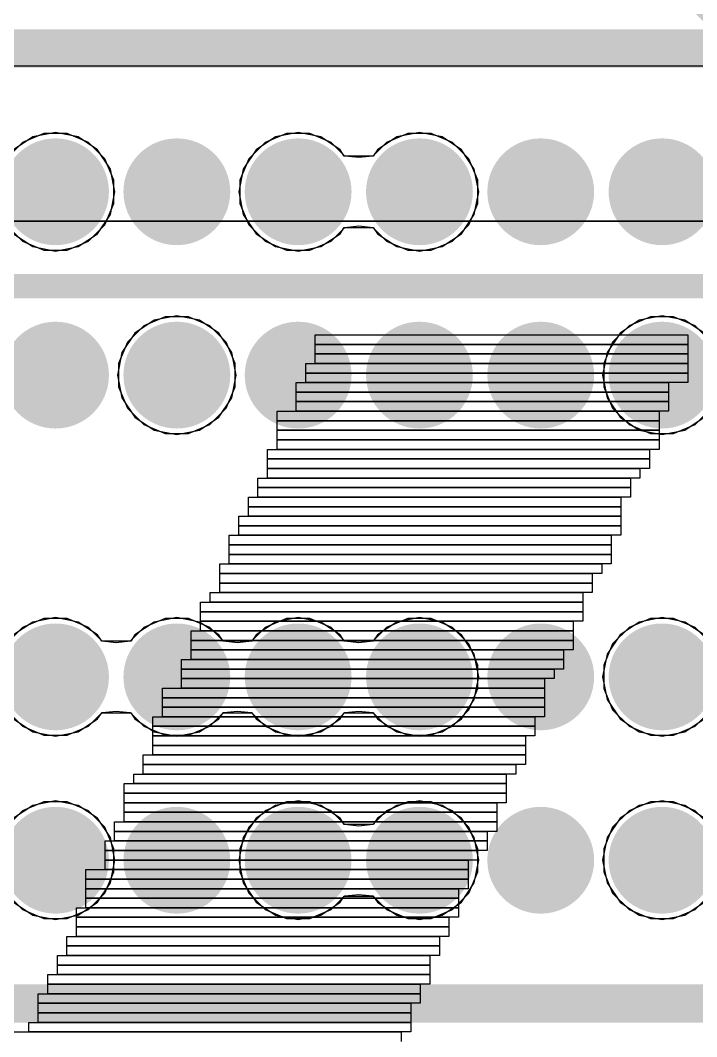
# Model space of a CAD drawing. Header units: inches. Extents: x -25 to 271, y -41 to 15.
# Drawn here: x 19.83 to 23.37, y -31.47 to -26.15 of the extents above; entities that cross this region are included whole.
import ezdxf

# ---------------------------------------------------------------- set-up
doc = ezdxf.new("R2010")
doc.units = ezdxf.units.IN
for name, color, linetype in [('Bottom Layer', 5, 'Continuous'), ('Bottom Overlay', 54, 'Continuous'), ('Top Layer', 1, 'Continuous'), ('Top Overlay', 2, 'Continuous'), ('Top Paste', 8, 'Continuous'), ('Top Solder', 216, 'Continuous')]:
    doc.layers.add(name, color=color, linetype=linetype)

# ---------------------------------------------------------------- blocks, each defined once
blk = doc.blocks.new('BL_R8812AF1_B_14')
at = {"layer": 'Bottom Overlay'}
blk.add_lwpolyline([(13.5, 8.9, 0.127, 0.127, 0), (-13.5, 8.9, 0.127, 0.127, 0)], format="xyseb", dxfattribs=at)
blk = doc.blocks.new('ADM6_30_01_5_L_4_2_A_TR_66')
at = {"layer": 'Top Layer'}
h = blk.add_hatch(color=1, dxfattribs=at)
edge = h.paths.add_edge_path()
edge.add_arc((-7.9375, 1.75), 0.178, 0, 360)
h = blk.add_hatch(color=1, dxfattribs=at)
edge = h.paths.add_edge_path()
edge.add_arc((-7.3025, 1.75), 0.178, 0, 360)
h = blk.add_hatch(color=1, dxfattribs=at)
edge = h.paths.add_edge_path()
edge.add_arc((-6.6675, 1.75), 0.178, 0, 360)
h = blk.add_hatch(color=1, dxfattribs=at)
edge = h.paths.add_edge_path()
edge.add_arc((-6.0325, 1.75), 0.178, 0, 360)
h = blk.add_hatch(color=1, dxfattribs=at)
edge = h.paths.add_edge_path()
edge.add_arc((-5.3975, 1.75), 0.178, 0, 360)
h = blk.add_hatch(color=1, dxfattribs=at)
edge = h.paths.add_edge_path()
edge.add_arc((-4.7625, 1.75), 0.178, 0, 360)
h = blk.add_hatch(color=1, dxfattribs=at)
edge = h.paths.add_edge_path()
edge.add_arc((-7.9375, 0.79), 0.178, 0, 360)
h = blk.add_hatch(color=1, dxfattribs=at)
edge = h.paths.add_edge_path()
edge.add_arc((-7.3025, 0.79), 0.178, 0, 360)
h = blk.add_hatch(color=1, dxfattribs=at)
edge = h.paths.add_edge_path()
edge.add_arc((-6.6675, 0.79), 0.178, 0, 360)
h = blk.add_hatch(color=1, dxfattribs=at)
edge = h.paths.add_edge_path()
edge.add_arc((-6.0325, 0.79), 0.178, 0, 360)
h = blk.add_hatch(color=1, dxfattribs=at)
edge = h.paths.add_edge_path()
edge.add_arc((-5.3975, 0.79), 0.178, 0, 360)
h = blk.add_hatch(color=1, dxfattribs=at)
edge = h.paths.add_edge_path()
edge.add_arc((-4.7625, 0.79), 0.178, 0, 360)
h = blk.add_hatch(color=1, dxfattribs=at)
edge = h.paths.add_edge_path()
edge.add_arc((-7.9375, -0.79), 0.178, 0, 360)
h = blk.add_hatch(color=1, dxfattribs=at)
edge = h.paths.add_edge_path()
edge.add_arc((-7.3025, -0.79), 0.178, 0, 360)
h = blk.add_hatch(color=1, dxfattribs=at)
edge = h.paths.add_edge_path()
edge.add_arc((-6.6675, -0.79), 0.178, 0, 360)
h = blk.add_hatch(color=1, dxfattribs=at)
edge = h.paths.add_edge_path()
edge.add_arc((-6.0325, -0.79), 0.178, 0, 360)
h = blk.add_hatch(color=1, dxfattribs=at)
edge = h.paths.add_edge_path()
edge.add_arc((-5.3975, -0.79), 0.178, 0, 360)
h = blk.add_hatch(color=1, dxfattribs=at)
edge = h.paths.add_edge_path()
edge.add_arc((-4.7625, -0.79), 0.178, 0, 360)
h = blk.add_hatch(color=1, dxfattribs=at)
edge = h.paths.add_edge_path()
edge.add_arc((-7.9375, -1.75), 0.178, 0, 360)
h = blk.add_hatch(color=1, dxfattribs=at)
edge = h.paths.add_edge_path()
edge.add_arc((-7.3025, -1.75), 0.178, 0, 360)
h = blk.add_hatch(color=1, dxfattribs=at)
edge = h.paths.add_edge_path()
edge.add_arc((-6.6675, -1.75), 0.178, 0, 360)
h = blk.add_hatch(color=1, dxfattribs=at)
edge = h.paths.add_edge_path()
edge.add_arc((-6.0325, -1.75), 0.178, 0, 360)
h = blk.add_hatch(color=1, dxfattribs=at)
edge = h.paths.add_edge_path()
edge.add_arc((-5.3975, -1.75), 0.178, 0, 360)
h = blk.add_hatch(color=1, dxfattribs=at)
edge = h.paths.add_edge_path()
edge.add_arc((-4.7625, -1.75), 0.178, 0, 360)
at = {"layer": 'Top Paste'}
h = blk.add_hatch(color=8, dxfattribs=at)
edge = h.paths.add_edge_path()
edge.add_arc((-7.9375, 1.75), 0.178, 0, 360)
h = blk.add_hatch(color=8, dxfattribs=at)
edge = h.paths.add_edge_path()
edge.add_arc((-7.3025, 1.75), 0.178, 0, 360)
h = blk.add_hatch(color=8, dxfattribs=at)
edge = h.paths.add_edge_path()
edge.add_arc((-6.6675, 1.75), 0.178, 0, 360)
h = blk.add_hatch(color=8, dxfattribs=at)
edge = h.paths.add_edge_path()
edge.add_arc((-6.0325, 1.75), 0.178, 0, 360)
h = blk.add_hatch(color=8, dxfattribs=at)
edge = h.paths.add_edge_path()
edge.add_arc((-5.3975, 1.75), 0.178, 0, 360)
h = blk.add_hatch(color=8, dxfattribs=at)
edge = h.paths.add_edge_path()
edge.add_arc((-4.7625, 1.75), 0.178, 0, 360)
h = blk.add_hatch(color=8, dxfattribs=at)
edge = h.paths.add_edge_path()
edge.add_arc((-7.9375, 0.79), 0.178, 0, 360)
h = blk.add_hatch(color=8, dxfattribs=at)
edge = h.paths.add_edge_path()
edge.add_arc((-7.3025, 0.79), 0.178, 0, 360)
h = blk.add_hatch(color=8, dxfattribs=at)
edge = h.paths.add_edge_path()
edge.add_arc((-6.6675, 0.79), 0.178, 0, 360)
h = blk.add_hatch(color=8, dxfattribs=at)
edge = h.paths.add_edge_path()
edge.add_arc((-6.0325, 0.79), 0.178, 0, 360)
h = blk.add_hatch(color=8, dxfattribs=at)
edge = h.paths.add_edge_path()
edge.add_arc((-5.3975, 0.79), 0.178, 0, 360)
h = blk.add_hatch(color=8, dxfattribs=at)
edge = h.paths.add_edge_path()
edge.add_arc((-4.7625, 0.79), 0.178, 0, 360)
h = blk.add_hatch(color=8, dxfattribs=at)
edge = h.paths.add_edge_path()
edge.add_arc((-7.9375, -0.79), 0.178, 0, 360)
h = blk.add_hatch(color=8, dxfattribs=at)
edge = h.paths.add_edge_path()
edge.add_arc((-7.3025, -0.79), 0.178, 0, 360)
h = blk.add_hatch(color=8, dxfattribs=at)
edge = h.paths.add_edge_path()
edge.add_arc((-6.6675, -0.79), 0.178, 0, 360)
h = blk.add_hatch(color=8, dxfattribs=at)
edge = h.paths.add_edge_path()
edge.add_arc((-6.0325, -0.79), 0.178, 0, 360)
h = blk.add_hatch(color=8, dxfattribs=at)
edge = h.paths.add_edge_path()
edge.add_arc((-5.3975, -0.79), 0.178, 0, 360)
h = blk.add_hatch(color=8, dxfattribs=at)
edge = h.paths.add_edge_path()
edge.add_arc((-4.7625, -0.79), 0.178, 0, 360)
h = blk.add_hatch(color=8, dxfattribs=at)
edge = h.paths.add_edge_path()
edge.add_arc((-7.9375, -1.75), 0.178, 0, 360)
h = blk.add_hatch(color=8, dxfattribs=at)
edge = h.paths.add_edge_path()
edge.add_arc((-7.3025, -1.75), 0.178, 0, 360)
h = blk.add_hatch(color=8, dxfattribs=at)
edge = h.paths.add_edge_path()
edge.add_arc((-6.6675, -1.75), 0.178, 0, 360)
h = blk.add_hatch(color=8, dxfattribs=at)
edge = h.paths.add_edge_path()
edge.add_arc((-6.0325, -1.75), 0.178, 0, 360)
h = blk.add_hatch(color=8, dxfattribs=at)
edge = h.paths.add_edge_path()
edge.add_arc((-5.3975, -1.75), 0.178, 0, 360)
h = blk.add_hatch(color=8, dxfattribs=at)
edge = h.paths.add_edge_path()
edge.add_arc((-4.7625, -1.75), 0.178, 0, 360)
at = {"layer": 'Top Solder'}
h = blk.add_hatch(color=216, dxfattribs=at)
edge = h.paths.add_edge_path()
edge.add_arc((-7.9375, 1.75), 0.2796, 0, 360)
h = blk.add_hatch(color=216, dxfattribs=at)
edge = h.paths.add_edge_path()
edge.add_arc((-7.3025, 1.75), 0.2796, 0, 360)
h = blk.add_hatch(color=216, dxfattribs=at)
edge = h.paths.add_edge_path()
edge.add_arc((-6.6675, 1.75), 0.2796, 0, 360)
h = blk.add_hatch(color=216, dxfattribs=at)
edge = h.paths.add_edge_path()
edge.add_arc((-6.0325, 1.75), 0.2796, 0, 360)
h = blk.add_hatch(color=216, dxfattribs=at)
edge = h.paths.add_edge_path()
edge.add_arc((-5.3975, 1.75), 0.2796, 0, 360)
h = blk.add_hatch(color=216, dxfattribs=at)
edge = h.paths.add_edge_path()
edge.add_arc((-4.7625, 1.75), 0.2796, 0, 360)
h = blk.add_hatch(color=216, dxfattribs=at)
edge = h.paths.add_edge_path()
edge.add_arc((-7.9375, 0.79), 0.2796, 0, 360)
h = blk.add_hatch(color=216, dxfattribs=at)
edge = h.paths.add_edge_path()
edge.add_arc((-7.3025, 0.79), 0.2796, 0, 360)
h = blk.add_hatch(color=216, dxfattribs=at)
edge = h.paths.add_edge_path()
edge.add_arc((-6.6675, 0.79), 0.2796, 0, 360)
h = blk.add_hatch(color=216, dxfattribs=at)
edge = h.paths.add_edge_path()
edge.add_arc((-6.0325, 0.79), 0.2796, 0, 360)
h = blk.add_hatch(color=216, dxfattribs=at)
edge = h.paths.add_edge_path()
edge.add_arc((-5.3975, 0.79), 0.2796, 0, 360)
h = blk.add_hatch(color=216, dxfattribs=at)
edge = h.paths.add_edge_path()
edge.add_arc((-4.7625, 0.79), 0.2796, 0, 360)
h = blk.add_hatch(color=216, dxfattribs=at)
edge = h.paths.add_edge_path()
edge.add_arc((-7.9375, -0.79), 0.2796, 0, 360)
h = blk.add_hatch(color=216, dxfattribs=at)
edge = h.paths.add_edge_path()
edge.add_arc((-7.3025, -0.79), 0.2796, 0, 360)
h = blk.add_hatch(color=216, dxfattribs=at)
edge = h.paths.add_edge_path()
edge.add_arc((-6.6675, -0.79), 0.2796, 0, 360)
h = blk.add_hatch(color=216, dxfattribs=at)
edge = h.paths.add_edge_path()
edge.add_arc((-6.0325, -0.79), 0.2796, 0, 360)
h = blk.add_hatch(color=216, dxfattribs=at)
edge = h.paths.add_edge_path()
edge.add_arc((-5.3975, -0.79), 0.2796, 0, 360)
h = blk.add_hatch(color=216, dxfattribs=at)
edge = h.paths.add_edge_path()
edge.add_arc((-4.7625, -0.79), 0.2796, 0, 360)
h = blk.add_hatch(color=216, dxfattribs=at)
edge = h.paths.add_edge_path()
edge.add_arc((-7.9375, -1.75), 0.2796, 0, 360)
h = blk.add_hatch(color=216, dxfattribs=at)
edge = h.paths.add_edge_path()
edge.add_arc((-7.3025, -1.75), 0.2796, 0, 360)
h = blk.add_hatch(color=216, dxfattribs=at)
edge = h.paths.add_edge_path()
edge.add_arc((-6.6675, -1.75), 0.2796, 0, 360)
h = blk.add_hatch(color=216, dxfattribs=at)
edge = h.paths.add_edge_path()
edge.add_arc((-6.0325, -1.75), 0.2796, 0, 360)
h = blk.add_hatch(color=216, dxfattribs=at)
edge = h.paths.add_edge_path()
edge.add_arc((-5.3975, -1.75), 0.2796, 0, 360)
h = blk.add_hatch(color=216, dxfattribs=at)
edge = h.paths.add_edge_path()
edge.add_arc((-4.7625, -1.75), 0.2796, 0, 360)
at = {"layer": 'Top Overlay'}
for points in [[(11.178, 2.5, 0.2, 0.2, 0), (-11.178, 2.5, 0.2, 0.2, 0)], [(11.885, -2.5, 0.2, 0.2, 0), (-11.885, -2.5, 0.2, 0.2, 0)]]:
    blk.add_lwpolyline(points, format="xyseb", dxfattribs=at)

msp = doc.modelspace()

# ---------------------------------------------------------------- linework, layer by layer
at = {"layer": 'Bottom Layer'}
for p, q in [((24.9682, -27.2034), (6.985, -27.2034)), ((19.5598, -27.2034), (24.2618, -27.2034))]:
    msp.add_line(p, q, dxfattribs=at)
msp.add_lwpolyline([(15.8747, -18.4501, 0.254, 0.254, 0), (26.1266, -28.702, 0.254, 0.254, 0)], format="xyseb", dxfattribs=at)
at = {"layer": 'Bottom Overlay'}
for p, q in [((21.3724, -27.8488), (21.3724, -27.7988)), ((21.3724, -27.7988), (23.3224, -27.7988)), ((23.3224, -27.7988), (23.3224, -27.8488)), ((23.3224, -27.8488), (21.3724, -27.8488)), ((21.3724, -27.8989), (21.3724, -27.8488)), ((21.3724, -27.8488), (23.3224, -27.8488)), ((23.3224, -27.8488), (23.3224, -27.8989)), ((23.3224, -27.8989), (21.3724, -27.8989)), ((21.3724, -27.9489), (21.3724, -27.8989)), ((21.3724, -27.8989), (23.3224, -27.8989)), ((23.3224, -27.8989), (23.3224, -27.9489)), ((21.3224, -27.9989), (21.3224, -27.9489)), ((21.3224, -27.9489), (23.3224, -27.9489)), ((23.3224, -27.9489), (21.3724, -27.9489)), ((23.3224, -27.9489), (23.3224, -27.9989)), ((23.3224, -27.9989), (21.3224, -27.9989)), ((21.3224, -28.049), (21.3224, -27.9989)), ((21.3224, -27.9989), (23.3224, -27.9989)), ((23.3224, -27.9989), (23.3224, -28.049)), ((21.2724, -28.0987), (21.2724, -28.049)), ((21.2724, -28.049), (23.2223, -28.049)), ((23.3224, -28.049), (21.3224, -28.049)), ((23.2223, -28.049), (23.2223, -28.0987)), ((21.2724, -28.1488), (21.2724, -28.0987)), ((21.2724, -28.0987), (23.2223, -28.0987)), ((23.2223, -28.0987), (21.2724, -28.0987)), ((21.2724, -28.1988), (21.2724, -28.1488)), ((21.2724, -28.1488), (23.2223, -28.1488)), ((23.2223, -28.1488), (21.2724, -28.1488)), ((23.2223, -28.0987), (23.2223, -28.1488)), ((23.2223, -28.1488), (23.2223, -28.1988)), ((21.1723, -28.2489), (21.1723, -28.1988)), ((21.1723, -28.1988), (23.1723, -28.1988)), ((23.2223, -28.1988), (21.2724, -28.1988)), ((23.1723, -28.1988), (23.1723, -28.2489)), ((23.1723, -28.2489), (21.1723, -28.2489)), ((21.1723, -28.2989), (21.1723, -28.2489)), ((21.1723, -28.2489), (23.1723, -28.2489)), ((23.1723, -28.2489), (23.1723, -28.2989)), ((23.1723, -28.2989), (21.1723, -28.2989)), ((21.1723, -28.3489), (21.1723, -28.2989)), ((21.1723, -28.2989), (23.1723, -28.2989)), ((23.1723, -28.2989), (23.1723, -28.3489)), ((23.1723, -28.3489), (21.1723, -28.3489)), ((21.1723, -28.399), (21.1723, -28.3489)), ((21.1723, -28.3489), (23.1723, -28.3489)), ((23.1723, -28.3489), (23.1723, -28.399)), ((21.1223, -28.4488), (21.1223, -28.399)), ((21.1223, -28.399), (23.1223, -28.399)), ((23.1723, -28.399), (21.1723, -28.399)), ((23.1223, -28.399), (23.1223, -28.4488)), ((23.1223, -28.4488), (21.1223, -28.4488)), ((21.1223, -28.4988), (21.1223, -28.4488)), ((21.1223, -28.4488), (23.1223, -28.4488)), ((23.1223, -28.4488), (23.1223, -28.4988)), ((23.1223, -28.4988), (21.1223, -28.4988)), ((21.1223, -28.5488), (21.1223, -28.4988)), ((21.1223, -28.4988), (23.0725, -28.4988)), ((23.0725, -28.4988), (23.0725, -28.5488)), ((21.0725, -28.5989), (21.0725, -28.5488)), ((21.0725, -28.5488), (23.0224, -28.5488)), ((23.0725, -28.5488), (21.1223, -28.5488)), ((23.0224, -28.5488), (23.0224, -28.5989)), ((23.0224, -28.5989), (21.0725, -28.5989)), ((21.0725, -28.6489), (21.0725, -28.5989)), ((21.0725, -28.5989), (23.0224, -28.5989)), ((23.0224, -28.5989), (23.0224, -28.6489)), ((21.0224, -28.699), (21.0224, -28.6489)), ((21.0224, -28.6489), (22.9724, -28.6489)), ((23.0224, -28.6489), (21.0725, -28.6489)), ((22.9724, -28.6489), (22.9724, -28.699)), ((21.0224, -28.749), (21.0224, -28.699)), ((21.0224, -28.699), (22.9724, -28.699)), ((22.9724, -28.699), (21.0224, -28.699)), ((22.9724, -28.699), (22.9724, -28.749)), ((20.9724, -28.7988), (20.9724, -28.749)), ((20.9724, -28.749), (22.9724, -28.749)), ((22.9724, -28.749), (21.0224, -28.749)), ((22.9724, -28.749), (22.9724, -28.7988)), ((22.9724, -28.7988), (20.9724, -28.7988)), ((20.9724, -28.8488), (20.9724, -28.7988)), ((20.9724, -28.7988), (22.9724, -28.7988)), ((22.9724, -28.7988), (22.9724, -28.8488)), ((20.9224, -28.8988), (20.9224, -28.8488)), ((20.9224, -28.8488), (22.9224, -28.8488)), ((22.9724, -28.8488), (20.9724, -28.8488)), ((22.9224, -28.8488), (22.9224, -28.8988)), ((20.9224, -28.9489), (20.9224, -28.8988)), ((20.9224, -28.8988), (22.9224, -28.8988)), ((22.9224, -28.8988), (20.9224, -28.8988)), ((22.9224, -28.9489), (20.9224, -28.9489)), ((20.9224, -28.9989), (20.9224, -28.9489)), ((20.9224, -28.9489), (22.9224, -28.9489)), ((22.9224, -28.8988), (22.9224, -28.9489)), ((22.9224, -28.9489), (22.9224, -28.9989)), ((20.8723, -29.049), (20.8723, -28.9989)), ((20.8723, -28.9989), (22.8723, -28.9989)), ((22.9224, -28.9989), (20.9224, -28.9989)), ((22.8723, -28.9989), (22.8723, -29.049)), ((22.8723, -29.049), (20.8723, -29.049)), ((20.8723, -29.099), (20.8723, -29.049)), ((20.8723, -29.049), (22.8223, -29.049)), ((22.8223, -29.049), (22.8223, -29.099)), ((22.8223, -29.099), (20.8723, -29.099)), ((20.8723, -29.1488), (20.8723, -29.099)), ((20.8723, -29.099), (22.8223, -29.099)), ((22.8223, -29.099), (22.8223, -29.1488)), ((20.8223, -29.1988), (20.8223, -29.1488)), ((20.8223, -29.1488), (22.7725, -29.1488)), ((22.8223, -29.1488), (20.8723, -29.1488)), ((22.7725, -29.1488), (22.7725, -29.1988)), ((20.7725, -29.2489), (20.7725, -29.1988)), ((20.7725, -29.1988), (22.7725, -29.1988)), ((22.7725, -29.1988), (20.8223, -29.1988)), ((22.7725, -29.1988), (22.7725, -29.2489)), ((20.7725, -29.2989), (20.7725, -29.2489)), ((20.7725, -29.2489), (22.7725, -29.2489)), ((22.7725, -29.2489), (20.7725, -29.2489)), ((22.7725, -29.2489), (22.7725, -29.2989)), ((22.7725, -29.2989), (20.7725, -29.2989)), ((20.7725, -29.3489), (20.7725, -29.2989)), ((20.7725, -29.2989), (22.7225, -29.2989)), ((22.7225, -29.2989), (22.7225, -29.3489)), ((20.7225, -29.399), (20.7225, -29.3489)), ((20.7225, -29.3489), (22.7225, -29.3489)), ((22.7225, -29.3489), (20.7725, -29.3489)), ((22.7225, -29.3489), (22.7225, -29.399)), ((22.7225, -29.399), (20.7225, -29.399)), ((20.7225, -29.4488), (20.7225, -29.399)), ((20.7225, -29.399), (22.7225, -29.399)), ((22.7225, -29.399), (22.7225, -29.4488)), ((22.7225, -29.4488), (20.7225, -29.4488)), ((20.7225, -29.4988), (20.7225, -29.4488)), ((20.7225, -29.4488), (22.6724, -29.4488)), ((22.6724, -29.4488), (22.6724, -29.4988)), ((20.6724, -29.5488), (20.6724, -29.4988)), ((20.6724, -29.4988), (22.6724, -29.4988)), ((22.6724, -29.4988), (20.7225, -29.4988)), ((22.6724, -29.4988), (22.6724, -29.5488)), ((22.6724, -29.5488), (20.6724, -29.5488)), ((20.6724, -29.5989), (20.6724, -29.5488)), ((20.6724, -29.5488), (22.6224, -29.5488)), ((22.6224, -29.5488), (22.6224, -29.5989)), ((20.6724, -29.6489), (20.6724, -29.5989)), ((20.6724, -29.5989), (22.5723, -29.5989)), ((22.6224, -29.5989), (20.6724, -29.5989)), ((22.5723, -29.5989), (22.5723, -29.6489)), ((20.5723, -29.6989), (20.5723, -29.6489)), ((20.5723, -29.6489), (22.5723, -29.6489)), ((22.5723, -29.6489), (20.6724, -29.6489)), ((22.5723, -29.6489), (22.5723, -29.6989)), ((22.5723, -29.6989), (20.5723, -29.6989)), ((20.5723, -29.749), (20.5723, -29.6989)), ((20.5723, -29.6989), (22.5723, -29.6989)), ((22.5723, -29.6989), (22.5723, -29.749)), ((20.5223, -29.8488), (20.5223, -29.7988)), ((20.5223, -29.7988), (22.5223, -29.7988)), ((20.5723, -29.7988), (20.5723, -29.749)), ((20.5723, -29.749), (22.5723, -29.749)), ((22.5723, -29.749), (20.5723, -29.749)), ((22.5723, -29.7988), (20.5723, -29.7988)), ((22.5223, -29.7988), (22.5223, -29.8488)), ((22.5723, -29.749), (22.5723, -29.7988)), ((20.5223, -29.8988), (20.5223, -29.8488)), ((20.5223, -29.8488), (22.5223, -29.8488)), ((22.5223, -29.8488), (20.5223, -29.8488)), ((22.5223, -29.8488), (22.5223, -29.8988)), ((22.5223, -29.8988), (20.5223, -29.8988)), ((20.5223, -29.9489), (20.5223, -29.8988)), ((20.5223, -29.8988), (22.4723, -29.8988)), ((22.4723, -29.8988), (22.4723, -29.9489)), ((22.4723, -29.9489), (20.5223, -29.9489)), ((20.5223, -29.9989), (20.5223, -29.9489)), ((20.5223, -29.9489), (22.4723, -29.9489)), ((22.4723, -29.9489), (22.4723, -29.9989)), ((20.4723, -30.049), (20.4723, -29.9989)), ((20.4723, -29.9989), (22.4723, -29.9989)), ((22.4723, -29.9989), (20.5223, -29.9989)), ((22.4723, -29.9989), (22.4723, -30.049)), ((22.4723, -30.049), (20.4723, -30.049)), ((20.4723, -30.099), (20.4723, -30.049)), ((20.4723, -30.049), (22.4225, -30.049)), ((22.4225, -30.049), (22.4225, -30.099)), ((20.4225, -30.1488), (20.4225, -30.099)), ((20.4225, -30.099), (22.3724, -30.099)), ((22.4225, -30.099), (20.4723, -30.099)), ((22.3724, -30.099), (22.3724, -30.1488)), ((20.3725, -30.1988), (20.3725, -30.1488)), ((20.3725, -30.1488), (22.3724, -30.1488)), ((22.3724, -30.1488), (20.4225, -30.1488)), ((22.3724, -30.1488), (22.3724, -30.1988)), ((20.3725, -30.2489), (20.3725, -30.1988)), ((20.3725, -30.1988), (22.3724, -30.1988)), ((22.3724, -30.1988), (20.3725, -30.1988)), ((22.3724, -30.1988), (22.3724, -30.2489)), ((22.3724, -30.2489), (20.3725, -30.2489)), ((20.3725, -30.2989), (20.3725, -30.2489)), ((20.3725, -30.2489), (22.3224, -30.2489)), ((22.3224, -30.2489), (22.3224, -30.2989)), ((22.3224, -30.2989), (20.3725, -30.2989)), ((20.3725, -30.3489), (20.3725, -30.2989)), ((20.3725, -30.2989), (22.3224, -30.2989)), ((22.3224, -30.2989), (22.3224, -30.3489)), ((20.3224, -30.399), (20.3224, -30.3489)), ((20.3224, -30.3489), (22.3224, -30.3489)), ((22.3224, -30.3489), (20.3725, -30.3489)), ((22.3224, -30.3489), (22.3224, -30.399)), ((22.3224, -30.399), (20.3224, -30.399)), ((20.3224, -30.4488), (20.3224, -30.399)), ((20.3224, -30.399), (22.2724, -30.399)), ((22.2724, -30.399), (22.2724, -30.4488)), ((20.2724, -30.4988), (20.2724, -30.4488)), ((20.2724, -30.4488), (22.2724, -30.4488)), ((22.2724, -30.4488), (20.3224, -30.4488)), ((22.2724, -30.4488), (22.2724, -30.4988)), ((22.2724, -30.4988), (20.2724, -30.4988)), ((20.2724, -30.5488), (20.2724, -30.4988)), ((20.2724, -30.4988), (22.2223, -30.4988)), ((22.2223, -30.4988), (22.2223, -30.5488)), ((20.2724, -30.5989), (20.2724, -30.5488)), ((20.2724, -30.5488), (22.1723, -30.5488)), ((22.2223, -30.5488), (20.2724, -30.5488)), ((22.1723, -30.5488), (22.1723, -30.5989)), ((20.1723, -30.6489), (20.1723, -30.5989)), ((20.1723, -30.5989), (22.1723, -30.5989)), ((20.1723, -30.6989), (20.1723, -30.6489)), ((20.1723, -30.6489), (22.1723, -30.6489)), ((22.1723, -30.6489), (20.1723, -30.6489)), ((22.1723, -30.5989), (20.2724, -30.5989)), ((22.1723, -30.5989), (22.1723, -30.6489)), ((22.1723, -30.6489), (22.1723, -30.6989)), ((22.1723, -30.6989), (20.1723, -30.6989)), ((20.1723, -30.749), (20.1723, -30.6989)), ((20.1723, -30.6989), (22.1223, -30.6989)), ((22.1223, -30.6989), (22.1223, -30.749)), ((22.1223, -30.749), (20.1723, -30.749)), ((20.1723, -30.7988), (20.1723, -30.749)), ((20.1723, -30.749), (22.1223, -30.749)), ((22.1223, -30.749), (22.1223, -30.7988)), ((20.1223, -30.8488), (20.1223, -30.7988)), ((20.1223, -30.7988), (22.1223, -30.7988)), ((22.1223, -30.7988), (20.1723, -30.7988)), ((22.1223, -30.7988), (22.1223, -30.8488)), ((20.1223, -30.8988), (20.1223, -30.8488)), ((20.1223, -30.8488), (22.0725, -30.8488)), ((22.1223, -30.8488), (20.1223, -30.8488)), ((22.0725, -30.8488), (22.0725, -30.8988)), ((20.1223, -30.9489), (20.1223, -30.8988)), ((20.1223, -30.8988), (22.0725, -30.8988)), ((22.0725, -30.8988), (20.1223, -30.8988)), ((22.0725, -30.8988), (22.0725, -30.9489)), ((20.0725, -30.9989), (20.0725, -30.9489)), ((20.0725, -30.9489), (22.0224, -30.9489)), ((22.0725, -30.9489), (20.1223, -30.9489)), ((22.0224, -30.9489), (22.0224, -30.9989)), ((22.0224, -30.9989), (20.0725, -30.9989)), ((20.0725, -31.049), (20.0725, -30.9989)), ((20.0725, -30.9989), (22.0224, -30.9989)), ((22.0224, -30.9989), (22.0224, -31.049)), ((20.0224, -31.099), (20.0224, -31.049)), ((20.0224, -31.049), (21.9724, -31.049)), ((22.0224, -31.049), (20.0725, -31.049)), ((21.9724, -31.049), (21.9724, -31.099)), ((21.9724, -31.099), (20.0224, -31.099)), ((20.0224, -31.1488), (20.0224, -31.099)), ((20.0224, -31.099), (21.9724, -31.099)), ((21.9724, -31.099), (21.9724, -31.1488)), ((19.9724, -31.1988), (19.9724, -31.1488)), ((19.9724, -31.1488), (21.9724, -31.1488)), ((21.9724, -31.1488), (20.0224, -31.1488)), ((21.9724, -31.1488), (21.9724, -31.1988)), ((19.9724, -31.2489), (19.9724, -31.1988)), ((19.9724, -31.1988), (21.9224, -31.1988)), ((21.9724, -31.1988), (19.9724, -31.1988)), ((21.9224, -31.1988), (21.9224, -31.2489)), ((19.9224, -31.2989), (19.9224, -31.2489)), ((19.9224, -31.2489), (21.9224, -31.2489)), ((21.9224, -31.2489), (19.9724, -31.2489)), ((21.9224, -31.2489), (21.9224, -31.2989)), ((19.9224, -31.3489), (19.9224, -31.2989)), ((19.9224, -31.2989), (21.8723, -31.2989)), ((21.9224, -31.2989), (19.9224, -31.2989)), ((21.8723, -31.2989), (21.8723, -31.3489)), ((21.8723, -31.3489), (19.9224, -31.3489)), ((19.9224, -31.399), (19.9224, -31.3489)), ((19.9224, -31.3489), (21.8723, -31.3489)), ((21.8723, -31.3489), (21.8723, -31.399)), ((17.9724, -31.4488), (21.8223, -31.4488)), ((19.8723, -31.4488), (19.8723, -31.399)), ((19.8723, -31.399), (21.8723, -31.399)), ((21.8723, -31.4488), (19.8723, -31.4488)), ((21.8723, -31.399), (19.9224, -31.399)), ((21.8223, -31.4488), (21.8223, -31.4988)), ((21.8723, -31.399), (21.8723, -31.4488))]:
    msp.add_line(p, q, dxfattribs=at)
at = {"layer": 'Top Layer'}
for p, q in [((6.9342, -26.3906), (26.868, -26.3906)), ((19.8939, -26.7627), (19.793, -26.8302)), ((19.9522, -26.745), (19.8401, -26.7915)), ((20.0129, -26.7391), (19.8939, -26.7627)), ((20.0736, -26.745), (19.9522, -26.745)), ((20.1319, -26.7627), (20.0129, -26.7391)), ((20.1857, -26.7915), (20.0736, -26.745)), ((20.2328, -26.8302), (20.1319, -26.7627)), ((21.1639, -26.7627), (21.063, -26.8302)), ((21.2222, -26.745), (21.1101, -26.7915)), ((21.2829, -26.7391), (21.1639, -26.7627)), ((21.3436, -26.745), (21.2222, -26.745)), ((21.4019, -26.7627), (21.2829, -26.7391)), ((21.4557, -26.7915), (21.3436, -26.745)), ((21.5028, -26.8302), (21.4019, -26.7627)), ((21.7989, -26.7627), (21.698, -26.8302)), ((21.8572, -26.745), (21.7451, -26.7915)), ((21.9179, -26.7391), (21.7989, -26.7627)), ((21.9786, -26.745), (21.8572, -26.745)), ((22.0369, -26.7627), (21.9179, -26.7391)), ((22.0907, -26.7915), (21.9786, -26.745)), ((22.1378, -26.8302), (22.0369, -26.7627)), ((19.8401, -26.7915), (19.7682, -26.8634)), ((20.2715, -26.8773), (20.1857, -26.7915)), ((21.1101, -26.7915), (21.0243, -26.8773)), ((21.5276, -26.8634), (21.4557, -26.7915)), ((21.7451, -26.7915), (21.6732, -26.8634)), ((22.1765, -26.8773), (22.0907, -26.7915)), ((20.3002, -26.931), (20.2328, -26.8302)), ((21.063, -26.8302), (20.9956, -26.931)), ((21.5246, -26.8627), (21.5028, -26.8302)), ((21.6763, -26.8627), (21.5246, -26.8627)), ((21.6004, -26.8711), (21.5276, -26.8634)), ((21.6732, -26.8634), (21.6004, -26.8711)), ((21.698, -26.8302), (21.6763, -26.8627)), ((22.2052, -26.931), (22.1378, -26.8302)), ((20.3179, -26.9894), (20.2715, -26.8773)), ((21.0243, -26.8773), (20.9779, -26.9894)), ((22.2229, -26.9894), (22.1765, -26.8773)), ((20.3239, -27.05), (20.3002, -26.931)), ((20.9956, -26.931), (20.9719, -27.05)), ((22.2289, -27.05), (22.2052, -26.931)), ((20.3179, -27.1107), (20.3179, -26.9894)), ((20.9779, -26.9894), (20.9779, -27.1107)), ((22.2229, -27.1107), (22.2229, -26.9894)), ((20.3002, -27.169), (20.3239, -27.05)), ((20.9719, -27.05), (20.9956, -27.169)), ((22.2052, -27.169), (22.2289, -27.05)), ((20.2715, -27.2228), (20.3179, -27.1107)), ((20.9779, -27.1107), (21.0243, -27.2228)), ((22.1765, -27.2228), (22.2229, -27.1107)), ((20.2328, -27.2699), (20.3002, -27.169)), ((20.9956, -27.169), (21.063, -27.2699)), ((22.1378, -27.2699), (22.2052, -27.169)), ((19.7682, -27.2367), (19.8401, -27.3086)), ((20.1857, -27.3086), (20.2715, -27.2228)), ((21.0243, -27.2228), (21.1101, -27.3086)), ((21.4557, -27.3086), (21.5276, -27.2367)), ((21.5028, -27.2699), (21.5246, -27.2374)), ((21.5246, -27.2374), (21.6763, -27.2374)), ((21.5276, -27.2367), (21.6004, -27.229)), ((21.6004, -27.229), (21.6732, -27.2367)), ((21.6732, -27.2367), (21.7451, -27.3086)), ((21.6763, -27.2374), (21.698, -27.2699)), ((22.0907, -27.3086), (22.1765, -27.2228)), ((19.793, -27.2699), (19.8939, -27.3373)), ((20.1319, -27.3373), (20.2328, -27.2699)), ((21.063, -27.2699), (21.1639, -27.3373)), ((21.4019, -27.3373), (21.5028, -27.2699)), ((21.698, -27.2699), (21.7989, -27.3373)), ((22.0369, -27.3373), (22.1378, -27.2699)), ((19.8401, -27.3086), (19.9522, -27.355)), ((19.8939, -27.3373), (20.0129, -27.361)), ((20.0129, -27.361), (20.1319, -27.3373)), ((20.0736, -27.355), (20.1857, -27.3086)), ((21.1101, -27.3086), (21.2222, -27.355)), ((21.1639, -27.3373), (21.2829, -27.361)), ((21.2829, -27.361), (21.4019, -27.3373)), ((21.3436, -27.355), (21.4557, -27.3086)), ((21.7451, -27.3086), (21.8572, -27.355)), ((21.7989, -27.3373), (21.9179, -27.361)), ((21.9179, -27.361), (22.0369, -27.3373)), ((21.9786, -27.355), (22.0907, -27.3086)), ((19.9522, -27.355), (20.0736, -27.355)), ((21.2222, -27.355), (21.3436, -27.355)), ((21.8572, -27.355), (21.9786, -27.355)), ((20.5289, -27.7227), (20.428, -27.7902)), ((20.5872, -27.705), (20.4751, -27.7515)), ((20.6479, -27.6991), (20.5289, -27.7227)), ((20.7086, -27.705), (20.5872, -27.705)), ((20.7669, -27.7227), (20.6479, -27.6991)), ((20.8207, -27.7515), (20.7086, -27.705)), ((20.8678, -27.7902), (20.7669, -27.7227)), ((23.0689, -27.7227), (22.968, -27.7902)), ((23.1272, -27.705), (23.0151, -27.7515)), ((23.1879, -27.6991), (23.0689, -27.7227)), ((23.2486, -27.705), (23.1272, -27.705)), ((23.3069, -27.7227), (23.1879, -27.6991)), ((23.3607, -27.7515), (23.2486, -27.705)), ((23.4078, -27.7902), (23.3069, -27.7227)), ((20.4751, -27.7515), (20.3893, -27.8373)), ((20.9065, -27.8373), (20.8207, -27.7515)), ((23.0151, -27.7515), (22.9293, -27.8373)), ((23.4326, -27.8234), (23.3607, -27.7515)), ((20.428, -27.7902), (20.3606, -27.891)), ((20.9352, -27.891), (20.8678, -27.7902)), ((22.968, -27.7902), (22.9006, -27.891)), ((20.3893, -27.8373), (20.3429, -27.9494)), ((20.9529, -27.9494), (20.9065, -27.8373)), ((22.9293, -27.8373), (22.8829, -27.9494)), ((20.3606, -27.891), (20.3369, -28.01)), ((20.9589, -28.01), (20.9352, -27.891)), ((22.9006, -27.891), (22.8769, -28.01)), ((20.3429, -27.9494), (20.3429, -28.0707)), ((20.9529, -28.0707), (20.9529, -27.9494)), ((22.8829, -27.9494), (22.8829, -28.0707)), ((20.3369, -28.01), (20.3606, -28.129)), ((20.9352, -28.129), (20.9589, -28.01)), ((22.8769, -28.01), (22.9006, -28.129)), ((20.3429, -28.0707), (20.3893, -28.1828)), ((20.9065, -28.1828), (20.9529, -28.0707)), ((22.8829, -28.0707), (22.9293, -28.1828)), ((20.3606, -28.129), (20.428, -28.2299)), ((20.8678, -28.2299), (20.9352, -28.129)), ((22.9006, -28.129), (22.968, -28.2299)), ((20.3893, -28.1828), (20.4751, -28.2686)), ((20.8207, -28.2686), (20.9065, -28.1828)), ((22.9293, -28.1828), (23.0151, -28.2686)), ((23.3607, -28.2686), (23.4326, -28.1967)), ((20.428, -28.2299), (20.5289, -28.2973)), ((20.7669, -28.2973), (20.8678, -28.2299)), ((22.968, -28.2299), (23.0689, -28.2973)), ((23.3069, -28.2973), (23.4078, -28.2299)), ((20.4751, -28.2686), (20.5872, -28.315)), ((20.5289, -28.2973), (20.6479, -28.321)), ((20.6479, -28.321), (20.7669, -28.2973)), ((20.7086, -28.315), (20.8207, -28.2686)), ((23.0151, -28.2686), (23.1272, -28.315)), ((23.0689, -28.2973), (23.1879, -28.321)), ((23.1879, -28.321), (23.3069, -28.2973)), ((23.2486, -28.315), (23.3607, -28.2686)), ((20.5872, -28.315), (20.7086, -28.315)), ((23.1272, -28.315), (23.2486, -28.315)), ((19.8939, -29.3027), (19.793, -29.3702)), ((19.9522, -29.285), (19.8401, -29.3315)), ((20.0129, -29.2791), (19.8939, -29.3027)), ((20.0736, -29.285), (19.9522, -29.285)), ((20.1319, -29.3027), (20.0129, -29.2791)), ((20.1857, -29.3315), (20.0736, -29.285)), ((20.2328, -29.3702), (20.1319, -29.3027)), ((20.5289, -29.3027), (20.428, -29.3702)), ((20.5872, -29.285), (20.4751, -29.3315)), ((20.6479, -29.2791), (20.5289, -29.3027)), ((20.7086, -29.285), (20.5872, -29.285)), ((20.7669, -29.3027), (20.6479, -29.2791)), ((20.8207, -29.3315), (20.7086, -29.285)), ((20.8678, -29.3702), (20.7669, -29.3027)), ((21.1639, -29.3027), (21.063, -29.3702)), ((21.2222, -29.285), (21.1101, -29.3315)), ((21.2829, -29.2791), (21.1639, -29.3027)), ((21.3436, -29.285), (21.2222, -29.285)), ((21.4019, -29.3027), (21.2829, -29.2791)), ((21.4557, -29.3315), (21.3436, -29.285)), ((21.5028, -29.3702), (21.4019, -29.3027)), ((21.7989, -29.3027), (21.698, -29.3702)), ((21.8572, -29.285), (21.7451, -29.3315)), ((21.9179, -29.2791), (21.7989, -29.3027)), ((21.9786, -29.285), (21.8572, -29.285)), ((22.0369, -29.3027), (21.9179, -29.2791)), ((22.0907, -29.3315), (21.9786, -29.285)), ((22.1378, -29.3702), (22.0369, -29.3027)), ((23.0689, -29.3027), (22.968, -29.3702)), ((23.1272, -29.285), (23.0151, -29.3315)), ((23.1879, -29.2791), (23.0689, -29.3027)), ((23.2486, -29.285), (23.1272, -29.285)), ((23.3069, -29.3027), (23.1879, -29.2791)), ((23.3607, -29.3315), (23.2486, -29.285)), ((23.4078, -29.3702), (23.3069, -29.3027)), ((19.8401, -29.3315), (19.7543, -29.4173)), ((20.2576, -29.4034), (20.1857, -29.3315)), ((20.2546, -29.4027), (20.2328, -29.3702)), ((20.4751, -29.3315), (20.4032, -29.4034)), ((20.428, -29.3702), (20.4063, -29.4027)), ((20.8926, -29.4034), (20.8207, -29.3315)), ((20.8896, -29.4027), (20.8678, -29.3702)), ((21.1101, -29.3315), (21.0382, -29.4034)), ((21.063, -29.3702), (21.0413, -29.4027)), ((21.5276, -29.4034), (21.4557, -29.3315)), ((21.5246, -29.4027), (21.5028, -29.3702)), ((21.7451, -29.3315), (21.6732, -29.4034)), ((21.698, -29.3702), (21.6763, -29.4027)), ((22.1765, -29.4173), (22.0907, -29.3315)), ((22.2052, -29.471), (22.1378, -29.3702)), ((22.968, -29.3702), (22.9006, -29.471)), ((23.0151, -29.3315), (22.9293, -29.4173)), ((23.4326, -29.4034), (23.3607, -29.3315)), ((20.4063, -29.4027), (20.2546, -29.4027)), ((20.3304, -29.4111), (20.2576, -29.4034)), ((20.4032, -29.4034), (20.3304, -29.4111)), ((21.0413, -29.4027), (20.8896, -29.4027)), ((20.9654, -29.4111), (20.8926, -29.4034)), ((21.0382, -29.4034), (20.9654, -29.4111)), ((21.6763, -29.4027), (21.5246, -29.4027)), ((21.6004, -29.4111), (21.5276, -29.4034)), ((21.6732, -29.4034), (21.6004, -29.4111)), ((22.2229, -29.5294), (22.1765, -29.4173)), ((22.9293, -29.4173), (22.8829, -29.5294)), ((22.2289, -29.59), (22.2052, -29.471)), ((22.9006, -29.471), (22.8769, -29.59)), ((22.2229, -29.6507), (22.2229, -29.5294)), ((22.8829, -29.5294), (22.8829, -29.6507)), ((22.2052, -29.709), (22.2289, -29.59)), ((22.8769, -29.59), (22.9006, -29.709)), ((22.1765, -29.7628), (22.2229, -29.6507)), ((22.8829, -29.6507), (22.9293, -29.7628)), ((22.1378, -29.8099), (22.2052, -29.709)), ((22.9006, -29.709), (22.968, -29.8099)), ((19.7543, -29.7628), (19.8401, -29.8486)), ((20.1857, -29.8486), (20.2576, -29.7767)), ((20.2328, -29.8099), (20.2546, -29.7774)), ((20.2546, -29.7774), (20.4063, -29.7774)), ((20.2576, -29.7767), (20.3304, -29.769)), ((20.3304, -29.769), (20.4032, -29.7767)), ((20.4032, -29.7767), (20.4751, -29.8486)), ((20.4063, -29.7774), (20.428, -29.8099)), ((20.8207, -29.8486), (20.8926, -29.7767)), ((20.8678, -29.8099), (20.8896, -29.7774)), ((20.8896, -29.7774), (21.0413, -29.7774)), ((20.8926, -29.7767), (20.9654, -29.769)), ((20.9654, -29.769), (21.0382, -29.7767)), ((21.0382, -29.7767), (21.1101, -29.8486)), ((21.0413, -29.7774), (21.063, -29.8099)), ((21.4557, -29.8486), (21.5276, -29.7767)), ((21.5028, -29.8099), (21.5246, -29.7774)), ((21.5246, -29.7774), (21.6763, -29.7774)), ((21.5276, -29.7767), (21.6004, -29.769)), ((21.6004, -29.769), (21.6732, -29.7767)), ((21.6732, -29.7767), (21.7451, -29.8486)), ((21.6763, -29.7774), (21.698, -29.8099)), ((22.0907, -29.8486), (22.1765, -29.7628)), ((22.9293, -29.7628), (23.0151, -29.8486)), ((23.3607, -29.8486), (23.4326, -29.7767)), ((19.793, -29.8099), (19.8939, -29.8773)), ((19.8401, -29.8486), (19.9522, -29.895)), ((20.0736, -29.895), (20.1857, -29.8486)), ((20.1319, -29.8773), (20.2328, -29.8099)), ((20.428, -29.8099), (20.5289, -29.8773)), ((20.4751, -29.8486), (20.5872, -29.895)), ((20.7086, -29.895), (20.8207, -29.8486)), ((20.7669, -29.8773), (20.8678, -29.8099)), ((21.063, -29.8099), (21.1639, -29.8773)), ((21.1101, -29.8486), (21.2222, -29.895)), ((21.3436, -29.895), (21.4557, -29.8486)), ((21.4019, -29.8773), (21.5028, -29.8099)), ((21.698, -29.8099), (21.7989, -29.8773)), ((21.7451, -29.8486), (21.8572, -29.895)), ((21.9786, -29.895), (22.0907, -29.8486)), ((22.0369, -29.8773), (22.1378, -29.8099)), ((22.968, -29.8099), (23.0689, -29.8773)), ((23.0151, -29.8486), (23.1272, -29.895)), ((23.2486, -29.895), (23.3607, -29.8486)), ((23.3069, -29.8773), (23.4078, -29.8099)), ((19.8939, -29.8773), (20.0129, -29.901)), ((19.9522, -29.895), (20.0736, -29.895)), ((20.0129, -29.901), (20.1319, -29.8773)), ((20.5289, -29.8773), (20.6479, -29.901)), ((20.5872, -29.895), (20.7086, -29.895)), ((20.6479, -29.901), (20.7669, -29.8773)), ((21.1639, -29.8773), (21.2829, -29.901)), ((21.2222, -29.895), (21.3436, -29.895)), ((21.2829, -29.901), (21.4019, -29.8773)), ((21.7989, -29.8773), (21.9179, -29.901)), ((21.8572, -29.895), (21.9786, -29.895)), ((21.9179, -29.901), (22.0369, -29.8773)), ((23.0689, -29.8773), (23.1879, -29.901)), ((23.1272, -29.895), (23.2486, -29.895)), ((23.1879, -29.901), (23.3069, -29.8773)), ((19.8939, -30.2627), (19.793, -30.3302)), ((19.9522, -30.245), (19.8401, -30.2915)), ((20.0129, -30.2391), (19.8939, -30.2627)), ((20.0736, -30.245), (19.9522, -30.245)), ((20.1319, -30.2627), (20.0129, -30.2391)), ((20.1857, -30.2915), (20.0736, -30.245)), ((20.2328, -30.3302), (20.1319, -30.2627)), ((21.1639, -30.2627), (21.063, -30.3302)), ((21.2222, -30.245), (21.1101, -30.2915)), ((21.2829, -30.2391), (21.1639, -30.2627)), ((21.3436, -30.245), (21.2222, -30.245)), ((21.4019, -30.2627), (21.2829, -30.2391)), ((21.4557, -30.2915), (21.3436, -30.245)), ((21.5028, -30.3302), (21.4019, -30.2627)), ((21.7989, -30.2627), (21.698, -30.3302)), ((21.8572, -30.245), (21.7451, -30.2915)), ((21.9179, -30.2391), (21.7989, -30.2627)), ((21.9786, -30.245), (21.8572, -30.245)), ((22.0369, -30.2627), (21.9179, -30.2391)), ((22.0907, -30.2915), (21.9786, -30.245)), ((22.1378, -30.3302), (22.0369, -30.2627)), ((23.0689, -30.2627), (22.968, -30.3302)), ((23.1272, -30.245), (23.0151, -30.2915)), ((23.1879, -30.2391), (23.0689, -30.2627)), ((23.2486, -30.245), (23.1272, -30.245)), ((23.3069, -30.2627), (23.1879, -30.2391)), ((23.3607, -30.2915), (23.2486, -30.245)), ((23.4078, -30.3302), (23.3069, -30.2627)), ((19.8401, -30.2915), (19.7543, -30.3773)), ((20.2715, -30.3773), (20.1857, -30.2915)), ((20.3002, -30.431), (20.2328, -30.3302)), ((21.063, -30.3302), (20.9956, -30.431)), ((21.1101, -30.2915), (21.0243, -30.3773)), ((21.5276, -30.3634), (21.4557, -30.2915)), ((21.5246, -30.3627), (21.5028, -30.3302)), ((21.7451, -30.2915), (21.6732, -30.3634)), ((21.698, -30.3302), (21.6763, -30.3627)), ((22.1765, -30.3773), (22.0907, -30.2915)), ((22.2052, -30.431), (22.1378, -30.3302)), ((22.968, -30.3302), (22.9006, -30.431)), ((23.0151, -30.2915), (22.9293, -30.3773)), ((23.4326, -30.3634), (23.3607, -30.2915)), ((20.3179, -30.4894), (20.2715, -30.3773)), ((21.0243, -30.3773), (20.9779, -30.4894)), ((21.6763, -30.3627), (21.5246, -30.3627)), ((21.6004, -30.3711), (21.5276, -30.3634)), ((21.6732, -30.3634), (21.6004, -30.3711)), ((22.2229, -30.4894), (22.1765, -30.3773)), ((22.9293, -30.3773), (22.8829, -30.4894)), ((20.3239, -30.55), (20.3002, -30.431)), ((20.9956, -30.431), (20.9719, -30.55)), ((22.2289, -30.55), (22.2052, -30.431)), ((22.9006, -30.431), (22.8769, -30.55)), ((20.3179, -30.6107), (20.3179, -30.4894)), ((20.9779, -30.4894), (20.9779, -30.6107)), ((22.2229, -30.6107), (22.2229, -30.4894)), ((22.8829, -30.4894), (22.8829, -30.6107)), ((20.3002, -30.669), (20.3239, -30.55)), ((20.9719, -30.55), (20.9956, -30.669)), ((22.2052, -30.669), (22.2289, -30.55)), ((22.8769, -30.55), (22.9006, -30.669)), ((20.2715, -30.7228), (20.3179, -30.6107)), ((20.9779, -30.6107), (21.0243, -30.7228)), ((22.1765, -30.7228), (22.2229, -30.6107)), ((22.8829, -30.6107), (22.9293, -30.7228)), ((20.2328, -30.7699), (20.3002, -30.669)), ((20.9956, -30.669), (21.063, -30.7699)), ((22.1378, -30.7699), (22.2052, -30.669)), ((22.9006, -30.669), (22.968, -30.7699)), ((19.7543, -30.7228), (19.8401, -30.8086)), ((20.1857, -30.8086), (20.2715, -30.7228)), ((21.0243, -30.7228), (21.1101, -30.8086)), ((21.4557, -30.8086), (21.5276, -30.7367)), ((21.5028, -30.7699), (21.5246, -30.7374)), ((21.5246, -30.7374), (21.6763, -30.7374)), ((21.5276, -30.7367), (21.6004, -30.729)), ((21.6004, -30.729), (21.6732, -30.7367)), ((21.6732, -30.7367), (21.7451, -30.8086)), ((21.6763, -30.7374), (21.698, -30.7699)), ((22.0907, -30.8086), (22.1765, -30.7228)), ((22.9293, -30.7228), (23.0151, -30.8086)), ((23.3607, -30.8086), (23.4326, -30.7367)), ((19.793, -30.7699), (19.8939, -30.8373)), ((19.8401, -30.8086), (19.9522, -30.855)), ((20.0736, -30.855), (20.1857, -30.8086)), ((20.1319, -30.8373), (20.2328, -30.7699)), ((21.063, -30.7699), (21.1639, -30.8373)), ((21.1101, -30.8086), (21.2222, -30.855)), ((21.3436, -30.855), (21.4557, -30.8086)), ((21.4019, -30.8373), (21.5028, -30.7699)), ((21.698, -30.7699), (21.7989, -30.8373)), ((21.7451, -30.8086), (21.8572, -30.855)), ((21.9786, -30.855), (22.0907, -30.8086)), ((22.0369, -30.8373), (22.1378, -30.7699)), ((22.968, -30.7699), (23.0689, -30.8373)), ((23.0151, -30.8086), (23.1272, -30.855)), ((23.2486, -30.855), (23.3607, -30.8086)), ((23.3069, -30.8373), (23.4078, -30.7699)), ((19.8939, -30.8373), (20.0129, -30.861)), ((19.9522, -30.855), (20.0736, -30.855)), ((20.0129, -30.861), (20.1319, -30.8373)), ((21.1639, -30.8373), (21.2829, -30.861)), ((21.2222, -30.855), (21.3436, -30.855)), ((21.2829, -30.861), (21.4019, -30.8373)), ((21.7989, -30.8373), (21.9179, -30.861)), ((21.8572, -30.855), (21.9786, -30.855)), ((21.9179, -30.861), (22.0369, -30.8373)), ((23.0689, -30.8373), (23.1879, -30.861)), ((23.1272, -30.855), (23.2486, -30.855)), ((23.1879, -30.861), (23.3069, -30.8373))]:
    msp.add_line(p, q, dxfattribs=at)

# ---------------------------------------------------------------- block references
at = {"rotation": 180}
for name, p in [('BL_R8812AF1_B_14', (12.7596, -18.6436)), ('ADM6_30_01_5_L_4_2_A_TR_66', (15.2504, -28.8))]:
    msp.add_blockref(name, p, dxfattribs=at)

doc.saveas('drawing.dxf')
